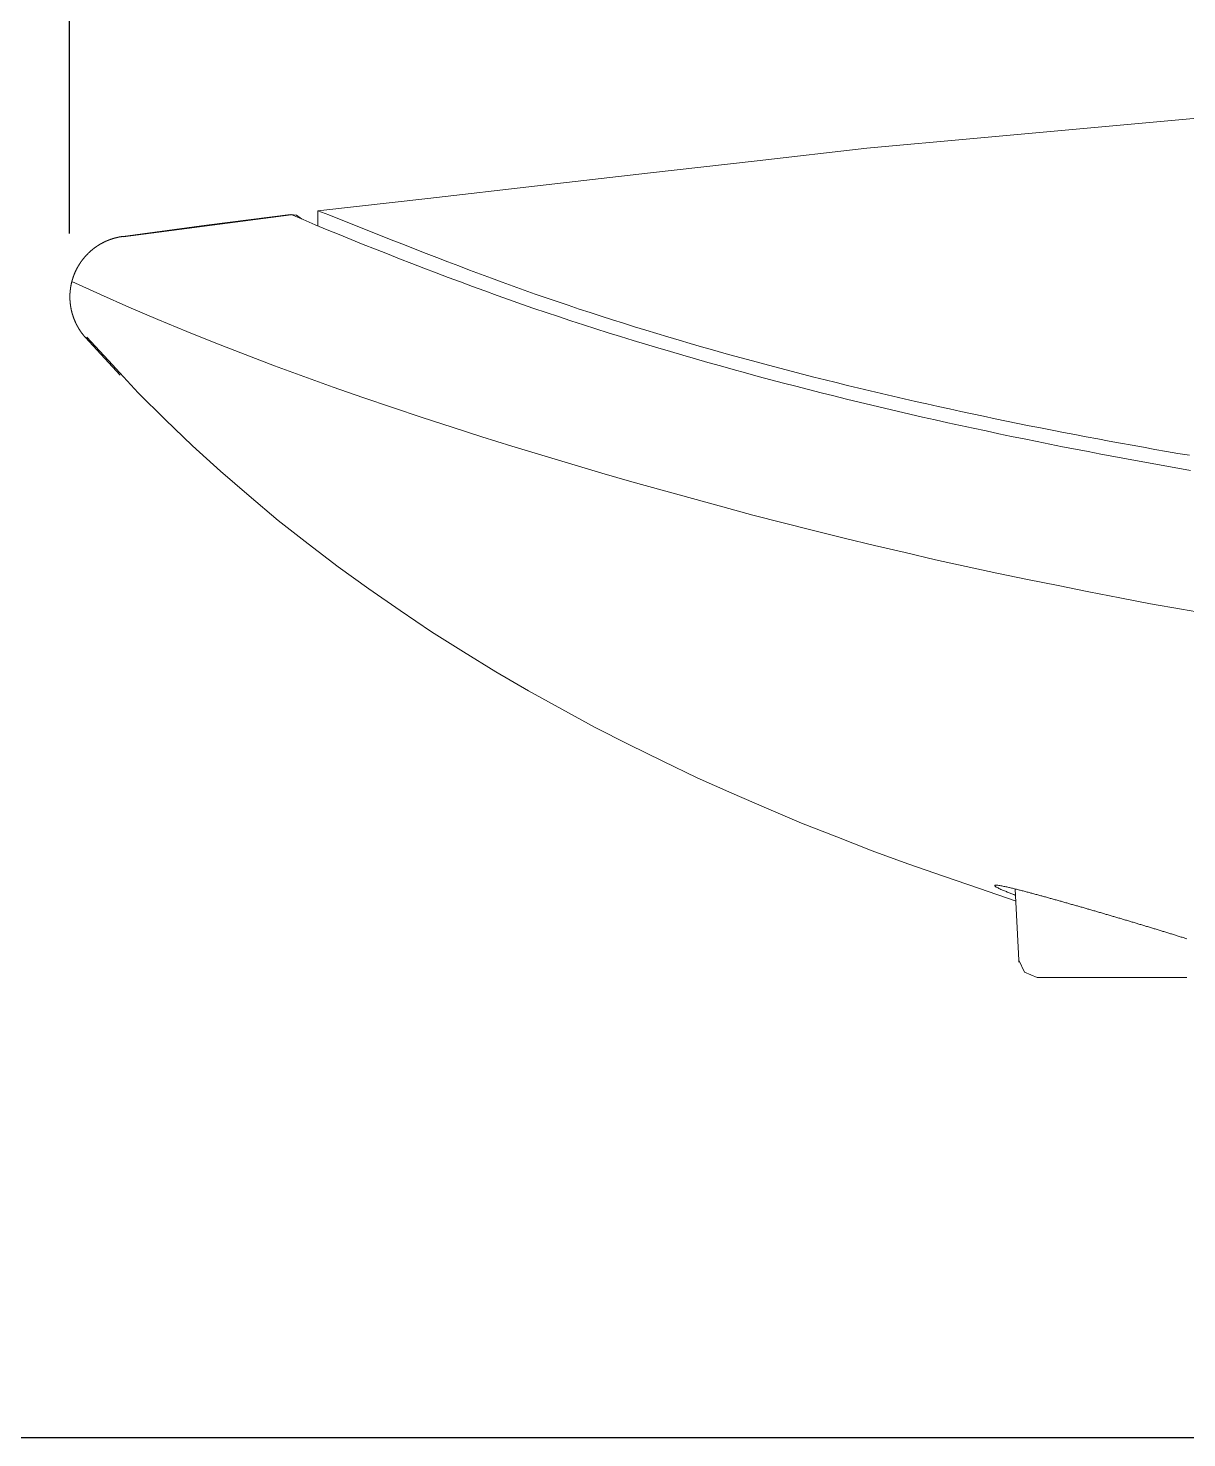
# Model space of a CAD drawing. Extents: x -5208 to -4788, y -2139 to -1842.
# Drawn here: x -5067.37 to -5048.37, y -1953.16 to -1930.05 of the extents above; entities that cross this region are included whole.
import ezdxf

# ---------------------------------------------------------------- set-up
doc = ezdxf.new("R2010")
doc.units = 0
doc.header["$LTSCALE"] = 7
doc.layers.add('D', color=2, linetype='CONTINUOUS')
doc.layers.add('Trimetric', color=7, linetype='CONTINUOUS')

msp = doc.modelspace()

# ---------------------------------------------------------------- linework, layer by layer
at = {"layer": 'D'}
for p, q in [((-5066.691, -1933.415), (-5066.691, -1911.726)), ((-5006.358, -1953.165), (-5074.731, -1953.165))]:
    msp.add_line(p, q, dxfattribs=at)
at = {"layer": 'Trimetric', "color": 0, "linetype": 'Continuous', "lineweight": 18}
for points in [[(-5062.62, -1933.046), (-5060.819, -1932.84), (-5059.019, -1932.634), (-5057.218, -1932.429), (-5055.418, -1932.223), (-5053.618, -1932.018), (-5051.813, -1931.854), (-5050.008, -1931.691), (-5048.203, -1931.527), (-5046.399, -1931.364), (-5044.593, -1931.206), (-5042.786, -1931.081), (-5040.978, -1930.956), (-5039.17, -1930.832), (-5037.362, -1930.707), (-5035.554, -1930.596), (-5033.744, -1930.506), (-5031.934, -1930.417), (-5030.124, -1930.327), (-5028.314, -1930.237)], [(-5062.62, -1933.291), (-5062.62, -1933.046)], [(-5062.62, -1933.046), (-5062.62, -1933.046), (-5062.62, -1933.046)], [(-5062.62, -1933.046), (-5062.441, -1933.112), (-5062.264, -1933.183), (-5062.087, -1933.254), (-5061.91, -1933.325), (-5061.733, -1933.396), (-5061.556, -1933.466), (-5061.378, -1933.536), (-5061.201, -1933.605), (-5061.023, -1933.675), (-5060.845, -1933.744), (-5060.668, -1933.812), (-5060.49, -1933.881), (-5060.312, -1933.949), (-5060.133, -1934.016), (-5059.955, -1934.084), (-5059.776, -1934.15), (-5059.597, -1934.216), (-5059.418, -1934.281), (-5059.238, -1934.345), (-5059.058, -1934.409), (-5058.878, -1934.471), (-5058.698, -1934.533), (-5058.517, -1934.594), (-5058.336, -1934.655), (-5058.155, -1934.714), (-5057.974, -1934.773), (-5057.792, -1934.831), (-5057.611, -1934.889), (-5057.429, -1934.946), (-5057.246, -1935.002), (-5057.064, -1935.057), (-5056.881, -1935.112), (-5056.699, -1935.166), (-5056.515, -1935.22), (-5056.332, -1935.273), (-5056.149, -1935.325), (-5055.965, -1935.377), (-5055.782, -1935.428), (-5055.598, -1935.479), (-5055.414, -1935.529), (-5055.23, -1935.578), (-5055.045, -1935.626), (-5054.861, -1935.674), (-5054.676, -1935.722), (-5054.491, -1935.77), (-5054.306, -1935.816), (-5054.121, -1935.862), (-5053.936, -1935.907), (-5053.751, -1935.953), (-5053.566, -1935.997), (-5053.38, -1936.042), (-5053.194, -1936.085), (-5053.009, -1936.128), (-5052.823, -1936.17), (-5052.637, -1936.212), (-5052.451, -1936.254), (-5052.264, -1936.294), (-5052.078, -1936.335), (-5051.892, -1936.375), (-5051.705, -1936.414), (-5051.518, -1936.453), (-5051.332, -1936.492), (-5051.145, -1936.53), (-5050.958, -1936.568), (-5050.771, -1936.605), (-5050.584, -1936.642), (-5050.397, -1936.678), (-5050.209, -1936.714), (-5050.022, -1936.75), (-5049.835, -1936.786), (-5049.647, -1936.821), (-5049.46, -1936.855), (-5049.272, -1936.889), (-5049.084, -1936.923), (-5048.897, -1936.956), (-5048.709, -1936.989), (-5048.521, -1937.022), (-5048.333, -1937.054)], [(-5063.068, -1933.103), (-5064.445, -1933.281), (-5065.821, -1933.465)], [(-5065.811, -1933.47), (-5063.056, -1933.111)], [(-5063.067, -1933.103), (-5063.068, -1933.103)], [(-5062.888, -1933.174), (-5062.969, -1933.115), (-5063.068, -1933.103)], [(-5063.068, -1933.103), (-5063.068, -1933.103), (-5063.068, -1933.103)], [(-5063.06, -1933.106), (-5062.863, -1933.189), (-5062.666, -1933.272), (-5062.469, -1933.354), (-5062.272, -1933.435), (-5062.074, -1933.515), (-5061.876, -1933.595), (-5061.677, -1933.674), (-5061.479, -1933.752), (-5061.28, -1933.83), (-5061.081, -1933.908), (-5060.882, -1933.984), (-5060.683, -1934.061), (-5060.483, -1934.137), (-5060.283, -1934.211), (-5060.083, -1934.286), (-5059.883, -1934.359), (-5059.682, -1934.432), (-5059.481, -1934.503), (-5059.28, -1934.574), (-5059.078, -1934.644), (-5058.876, -1934.712), (-5058.673, -1934.78), (-5058.471, -1934.847), (-5058.268, -1934.913), (-5058.064, -1934.978), (-5057.861, -1935.043), (-5057.657, -1935.107), (-5057.453, -1935.169), (-5057.249, -1935.232), (-5057.045, -1935.293), (-5056.84, -1935.354), (-5056.635, -1935.414), (-5056.43, -1935.474), (-5056.225, -1935.532), (-5056.019, -1935.589), (-5055.814, -1935.647), (-5055.608, -1935.703), (-5055.402, -1935.759), (-5055.196, -1935.814), (-5054.989, -1935.869), (-5054.783, -1935.922), (-5054.576, -1935.975), (-5054.369, -1936.028), (-5054.162, -1936.081), (-5053.955, -1936.132), (-5053.748, -1936.183), (-5053.54, -1936.233), (-5053.333, -1936.282), (-5053.125, -1936.331), (-5052.917, -1936.379), (-5052.709, -1936.427), (-5052.5, -1936.474), (-5052.292, -1936.52), (-5052.083, -1936.565), (-5051.875, -1936.61), (-5051.666, -1936.655), (-5051.458, -1936.7), (-5051.248, -1936.743), (-5051.039, -1936.786), (-5050.83, -1936.829), (-5050.621, -1936.872), (-5050.412, -1936.913), (-5050.202, -1936.954), (-5049.993, -1936.994), (-5049.783, -1937.035), (-5049.573, -1937.075), (-5049.364, -1937.114), (-5049.153, -1937.152), (-5048.943, -1937.19), (-5048.733, -1937.228), (-5048.523, -1937.266), (-5048.313, -1937.303)], [(-5065.821, -1933.465), (-5065.824, -1933.466), (-5065.827, -1933.466), (-5065.83, -1933.466), (-5065.833, -1933.467), (-5065.837, -1933.467), (-5065.84, -1933.468), (-5065.843, -1933.468), (-5065.846, -1933.469), (-5065.849, -1933.469), (-5065.852, -1933.47), (-5065.855, -1933.47), (-5065.859, -1933.471), (-5065.862, -1933.472), (-5065.865, -1933.472), (-5065.868, -1933.473), (-5065.871, -1933.473), (-5065.874, -1933.474), (-5065.878, -1933.474), (-5065.881, -1933.475), (-5065.884, -1933.476), (-5065.887, -1933.476), (-5065.89, -1933.477), (-5065.893, -1933.478), (-5065.896, -1933.478), (-5065.899, -1933.479), (-5065.903, -1933.48), (-5065.906, -1933.48), (-5065.909, -1933.481), (-5065.912, -1933.482), (-5065.915, -1933.482), (-5065.918, -1933.483), (-5065.921, -1933.484), (-5065.924, -1933.485), (-5065.928, -1933.486), (-5065.931, -1933.486), (-5065.934, -1933.487), (-5065.937, -1933.488), (-5065.94, -1933.489), (-5065.943, -1933.489), (-5065.946, -1933.49), (-5065.949, -1933.491), (-5065.952, -1933.492), (-5065.955, -1933.493), (-5065.958, -1933.494), (-5065.962, -1933.495), (-5065.965, -1933.495), (-5065.968, -1933.496), (-5065.971, -1933.497), (-5065.974, -1933.498), (-5065.977, -1933.499), (-5065.98, -1933.5), (-5065.983, -1933.501), (-5065.986, -1933.502), (-5065.989, -1933.503), (-5065.992, -1933.504), (-5065.995, -1933.505), (-5065.998, -1933.506), (-5066.001, -1933.507), (-5066.004, -1933.508), (-5066.007, -1933.509), (-5066.01, -1933.51), (-5066.013, -1933.511), (-5066.016, -1933.512), (-5066.019, -1933.513), (-5066.022, -1933.514), (-5066.025, -1933.515), (-5066.028, -1933.516), (-5066.031, -1933.517), (-5066.034, -1933.519), (-5066.037, -1933.52), (-5066.04, -1933.521), (-5066.043, -1933.522), (-5066.046, -1933.523), (-5066.049, -1933.524), (-5066.052, -1933.525), (-5066.055, -1933.527), (-5066.058, -1933.528), (-5066.061, -1933.529), (-5066.064, -1933.53), (-5066.067, -1933.531), (-5066.07, -1933.533), (-5066.073, -1933.534), (-5066.076, -1933.535), (-5066.079, -1933.536), (-5066.082, -1933.538), (-5066.085, -1933.539), (-5066.088, -1933.54), (-5066.091, -1933.541), (-5066.094, -1933.543), (-5066.097, -1933.544), (-5066.1, -1933.545), (-5066.102, -1933.547), (-5066.105, -1933.548), (-5066.108, -1933.549), (-5066.111, -1933.551), (-5066.114, -1933.552), (-5066.117, -1933.553), (-5066.12, -1933.555), (-5066.123, -1933.556), (-5066.126, -1933.558), (-5066.129, -1933.559), (-5066.131, -1933.56), (-5066.134, -1933.562), (-5066.137, -1933.563), (-5066.14, -1933.565), (-5066.143, -1933.566), (-5066.146, -1933.568), (-5066.148, -1933.569), (-5066.151, -1933.571), (-5066.154, -1933.572), (-5066.157, -1933.574), (-5066.16, -1933.575), (-5066.163, -1933.577), (-5066.165, -1933.578), (-5066.168, -1933.58), (-5066.171, -1933.581), (-5066.174, -1933.583), (-5066.177, -1933.584), (-5066.179, -1933.586), (-5066.182, -1933.588), (-5066.185, -1933.589), (-5066.188, -1933.591), (-5066.191, -1933.592), (-5066.193, -1933.594), (-5066.196, -1933.596), (-5066.199, -1933.597), (-5066.202, -1933.599), (-5066.204, -1933.601), (-5066.207, -1933.602), (-5066.21, -1933.604), (-5066.212, -1933.606), (-5066.215, -1933.607), (-5066.218, -1933.609), (-5066.221, -1933.611), (-5066.223, -1933.612), (-5066.226, -1933.614), (-5066.229, -1933.616), (-5066.231, -1933.618), (-5066.234, -1933.619), (-5066.237, -1933.621), (-5066.239, -1933.623), (-5066.242, -1933.625), (-5066.245, -1933.626), (-5066.247, -1933.628), (-5066.25, -1933.63), (-5066.253, -1933.632), (-5066.255, -1933.634), (-5066.258, -1933.635), (-5066.261, -1933.637), (-5066.263, -1933.639), (-5066.266, -1933.641), (-5066.268, -1933.643), (-5066.271, -1933.645), (-5066.274, -1933.647), (-5066.276, -1933.648), (-5066.279, -1933.65), (-5066.281, -1933.652), (-5066.284, -1933.654), (-5066.286, -1933.656), (-5066.289, -1933.658), (-5066.292, -1933.66), (-5066.294, -1933.662), (-5066.297, -1933.664), (-5066.299, -1933.666), (-5066.302, -1933.668), (-5066.304, -1933.67), (-5066.307, -1933.672), (-5066.309, -1933.674), (-5066.312, -1933.676), (-5066.314, -1933.678), (-5066.317, -1933.68), (-5066.319, -1933.682), (-5066.322, -1933.684), (-5066.324, -1933.686), (-5066.327, -1933.688), (-5066.329, -1933.69), (-5066.332, -1933.692), (-5066.334, -1933.694), (-5066.336, -1933.696), (-5066.339, -1933.698), (-5066.341, -1933.7), (-5066.344, -1933.702), (-5066.346, -1933.704), (-5066.348, -1933.707), (-5066.351, -1933.709), (-5066.353, -1933.711), (-5066.356, -1933.713), (-5066.358, -1933.715), (-5066.36, -1933.717), (-5066.363, -1933.719), (-5066.365, -1933.722), (-5066.367, -1933.724), (-5066.37, -1933.726), (-5066.372, -1933.728), (-5066.374, -1933.73), (-5066.377, -1933.733), (-5066.379, -1933.735), (-5066.381, -1933.737), (-5066.384, -1933.739), (-5066.386, -1933.741), (-5066.388, -1933.744), (-5066.391, -1933.746), (-5066.393, -1933.748), (-5066.395, -1933.75), (-5066.397, -1933.753), (-5066.4, -1933.755), (-5066.402, -1933.757), (-5066.404, -1933.76), (-5066.406, -1933.762), (-5066.408, -1933.764), (-5066.411, -1933.767), (-5066.413, -1933.769), (-5066.415, -1933.771), (-5066.417, -1933.774), (-5066.419, -1933.776), (-5066.422, -1933.778), (-5066.424, -1933.781), (-5066.426, -1933.783), (-5066.428, -1933.785), (-5066.43, -1933.788), (-5066.432, -1933.79), (-5066.435, -1933.792), (-5066.437, -1933.795), (-5066.439, -1933.797), (-5066.441, -1933.8), (-5066.443, -1933.802), (-5066.445, -1933.804), (-5066.447, -1933.807), (-5066.449, -1933.809), (-5066.451, -1933.812), (-5066.453, -1933.814), (-5066.455, -1933.817), (-5066.457, -1933.819), (-5066.459, -1933.822), (-5066.461, -1933.824), (-5066.463, -1933.827), (-5066.466, -1933.829), (-5066.468, -1933.832), (-5066.47, -1933.834), (-5066.471, -1933.837), (-5066.473, -1933.839), (-5066.475, -1933.842), (-5066.477, -1933.844), (-5066.479, -1933.847), (-5066.481, -1933.849), (-5066.483, -1933.852), (-5066.485, -1933.854), (-5066.487, -1933.857), (-5066.489, -1933.859), (-5066.491, -1933.862), (-5066.493, -1933.865), (-5066.495, -1933.867), (-5066.497, -1933.87), (-5066.498, -1933.872), (-5066.5, -1933.875), (-5066.502, -1933.878), (-5066.504, -1933.88), (-5066.506, -1933.883), (-5066.508, -1933.885), (-5066.51, -1933.888), (-5066.511, -1933.891), (-5066.513, -1933.893), (-5066.515, -1933.896), (-5066.517, -1933.899), (-5066.518, -1933.901), (-5066.52, -1933.904), (-5066.522, -1933.907), (-5066.524, -1933.909), (-5066.526, -1933.912), (-5066.527, -1933.915), (-5066.529, -1933.917), (-5066.531, -1933.92), (-5066.532, -1933.923), (-5066.534, -1933.926), (-5066.536, -1933.928), (-5066.537, -1933.931), (-5066.539, -1933.934), (-5066.541, -1933.936), (-5066.542, -1933.939), (-5066.544, -1933.942), (-5066.546, -1933.945), (-5066.547, -1933.947), (-5066.549, -1933.95), (-5066.551, -1933.953), (-5066.552, -1933.956), (-5066.554, -1933.958), (-5066.555, -1933.961), (-5066.557, -1933.964), (-5066.559, -1933.967), (-5066.56, -1933.97), (-5066.562, -1933.972), (-5066.563, -1933.975), (-5066.565, -1933.978), (-5066.566, -1933.981), (-5066.568, -1933.984), (-5066.569, -1933.986), (-5066.571, -1933.989), (-5066.572, -1933.992), (-5066.574, -1933.995), (-5066.575, -1933.998), (-5066.577, -1934.001), (-5066.578, -1934.004), (-5066.58, -1934.006), (-5066.581, -1934.009), (-5066.582, -1934.012), (-5066.584, -1934.015), (-5066.585, -1934.018), (-5066.587, -1934.021), (-5066.588, -1934.024), (-5066.589, -1934.027), (-5066.591, -1934.029), (-5066.592, -1934.032), (-5066.594, -1934.035), (-5066.595, -1934.038), (-5066.596, -1934.041), (-5066.598, -1934.044), (-5066.599, -1934.047), (-5066.6, -1934.05), (-5066.601, -1934.053), (-5066.603, -1934.056), (-5066.604, -1934.059), (-5066.605, -1934.062), (-5066.607, -1934.064), (-5066.608, -1934.067), (-5066.609, -1934.07), (-5066.61, -1934.073), (-5066.611, -1934.076), (-5066.613, -1934.079), (-5066.614, -1934.082), (-5066.615, -1934.085), (-5066.616, -1934.088), (-5066.617, -1934.091), (-5066.619, -1934.094), (-5066.62, -1934.097), (-5066.621, -1934.1), (-5066.622, -1934.103), (-5066.623, -1934.106), (-5066.624, -1934.109), (-5066.625, -1934.112), (-5066.626, -1934.115), (-5066.628, -1934.118), (-5066.629, -1934.121), (-5066.63, -1934.124), (-5066.631, -1934.127), (-5066.632, -1934.13), (-5066.633, -1934.133), (-5066.634, -1934.136), (-5066.635, -1934.139), (-5066.636, -1934.142), (-5066.637, -1934.145), (-5066.638, -1934.148), (-5066.639, -1934.151), (-5066.64, -1934.154), (-5066.641, -1934.158), (-5066.642, -1934.161), (-5066.643, -1934.164), (-5066.644, -1934.167), (-5066.645, -1934.17), (-5066.645, -1934.173), (-5066.646, -1934.176), (-5066.647, -1934.179), (-5066.648, -1934.182), (-5066.649, -1934.185), (-5066.65, -1934.188), (-5066.651, -1934.191), (-5066.652, -1934.194), (-5066.652, -1934.197), (-5066.653, -1934.201), (-5066.654, -1934.204), (-5066.655, -1934.207), (-5066.656, -1934.21), (-5066.656, -1934.213), (-5066.657, -1934.216), (-5066.658, -1934.219), (-5066.659, -1934.222), (-5066.659, -1934.225), (-5066.66, -1934.229), (-5066.661, -1934.232), (-5066.662, -1934.235), (-5066.662, -1934.238), (-5066.663, -1934.241), (-5066.664, -1934.244), (-5066.664, -1934.247), (-5066.665, -1934.25), (-5066.666, -1934.254), (-5066.666, -1934.257), (-5066.667, -1934.26), (-5066.668, -1934.263), (-5066.668, -1934.266), (-5066.669, -1934.269), (-5066.669, -1934.272), (-5066.67, -1934.276), (-5066.671, -1934.279), (-5066.671, -1934.282), (-5066.672, -1934.285), (-5066.672, -1934.288), (-5066.673, -1934.291), (-5066.673, -1934.294), (-5066.674, -1934.298), (-5066.674, -1934.301), (-5066.675, -1934.304), (-5066.675, -1934.307), (-5066.676, -1934.31), (-5066.676, -1934.313), (-5066.677, -1934.317), (-5066.677, -1934.32), (-5066.677, -1934.323), (-5066.678, -1934.326), (-5066.678, -1934.329), (-5066.679, -1934.332), (-5066.679, -1934.336), (-5066.679, -1934.339), (-5066.68, -1934.342), (-5066.68, -1934.345), (-5066.681, -1934.348), (-5066.681, -1934.352), (-5066.681, -1934.355), (-5066.682, -1934.358), (-5066.682, -1934.361), (-5066.682, -1934.364), (-5066.682, -1934.367), (-5066.683, -1934.371), (-5066.683, -1934.374), (-5066.683, -1934.377), (-5066.684, -1934.38), (-5066.684, -1934.383), (-5066.684, -1934.387), (-5066.684, -1934.39), (-5066.684, -1934.393), (-5066.685, -1934.396), (-5066.685, -1934.399), (-5066.685, -1934.403), (-5066.685, -1934.406), (-5066.685, -1934.409), (-5066.685, -1934.412), (-5066.686, -1934.415), (-5066.686, -1934.419), (-5066.686, -1934.422), (-5066.686, -1934.425), (-5066.686, -1934.428), (-5066.686, -1934.431), (-5066.686, -1934.435), (-5066.686, -1934.438), (-5066.686, -1934.441), (-5066.686, -1934.444), (-5066.686, -1934.447), (-5066.686, -1934.451), (-5066.686, -1934.454), (-5066.686, -1934.457), (-5066.686, -1934.46), (-5066.686, -1934.463), (-5066.686, -1934.467), (-5066.686, -1934.47), (-5066.686, -1934.473), (-5066.686, -1934.476), (-5066.686, -1934.479), (-5066.686, -1934.483), (-5066.686, -1934.486), (-5066.686, -1934.489), (-5066.686, -1934.492), (-5066.686, -1934.495), (-5066.685, -1934.499), (-5066.685, -1934.502), (-5066.685, -1934.505), (-5066.685, -1934.508), (-5066.685, -1934.511), (-5066.685, -1934.515), (-5066.684, -1934.518), (-5066.684, -1934.521), (-5066.684, -1934.524), (-5066.684, -1934.527), (-5066.684, -1934.53), (-5066.683, -1934.534), (-5066.683, -1934.537), (-5066.683, -1934.54), (-5066.683, -1934.543), (-5066.682, -1934.546), (-5066.682, -1934.55), (-5066.682, -1934.553), (-5066.681, -1934.556), (-5066.681, -1934.559), (-5066.681, -1934.562), (-5066.68, -1934.566), (-5066.68, -1934.569), (-5066.68, -1934.572), (-5066.679, -1934.575), (-5066.679, -1934.578), (-5066.678, -1934.581), (-5066.678, -1934.585), (-5066.678, -1934.588), (-5066.677, -1934.591), (-5066.677, -1934.594), (-5066.676, -1934.597), (-5066.676, -1934.6), (-5066.675, -1934.604), (-5066.675, -1934.607), (-5066.674, -1934.61), (-5066.674, -1934.613), (-5066.673, -1934.616), (-5066.673, -1934.619), (-5066.672, -1934.623), (-5066.672, -1934.626), (-5066.671, -1934.629), (-5066.671, -1934.632), (-5066.67, -1934.635), (-5066.67, -1934.638), (-5066.669, -1934.641), (-5066.668, -1934.645), (-5066.668, -1934.648), (-5066.667, -1934.651), (-5066.667, -1934.654), (-5066.666, -1934.657), (-5066.665, -1934.66), (-5066.665, -1934.663), (-5066.664, -1934.667), (-5066.663, -1934.67), (-5066.663, -1934.673), (-5066.662, -1934.676), (-5066.661, -1934.679), (-5066.66, -1934.682), (-5066.66, -1934.685), (-5066.659, -1934.688), (-5066.658, -1934.692), (-5066.657, -1934.695), (-5066.657, -1934.698), (-5066.656, -1934.701), (-5066.655, -1934.704), (-5066.654, -1934.707), (-5066.654, -1934.71), (-5066.653, -1934.713), (-5066.652, -1934.716), (-5066.651, -1934.719), (-5066.65, -1934.723), (-5066.649, -1934.726), (-5066.648, -1934.729), (-5066.648, -1934.732), (-5066.647, -1934.735), (-5066.646, -1934.738), (-5066.645, -1934.741), (-5066.644, -1934.744), (-5066.643, -1934.747), (-5066.642, -1934.75), (-5066.641, -1934.753), (-5066.64, -1934.756), (-5066.639, -1934.759), (-5066.638, -1934.762), (-5066.637, -1934.765), (-5066.636, -1934.768), (-5066.635, -1934.772), (-5066.634, -1934.775), (-5066.633, -1934.778), (-5066.632, -1934.781), (-5066.631, -1934.784), (-5066.63, -1934.787), (-5066.629, -1934.79), (-5066.628, -1934.793), (-5066.627, -1934.796), (-5066.626, -1934.799), (-5066.625, -1934.802), (-5066.624, -1934.805), (-5066.622, -1934.808), (-5066.621, -1934.811), (-5066.62, -1934.814), (-5066.619, -1934.817), (-5066.618, -1934.82), (-5066.617, -1934.823), (-5066.616, -1934.826), (-5066.614, -1934.829), (-5066.613, -1934.832), (-5066.612, -1934.835), (-5066.611, -1934.837), (-5066.61, -1934.84), (-5066.608, -1934.843), (-5066.607, -1934.846), (-5066.606, -1934.849), (-5066.605, -1934.852), (-5066.603, -1934.855), (-5066.602, -1934.858), (-5066.601, -1934.861), (-5066.599, -1934.864), (-5066.598, -1934.867), (-5066.597, -1934.87), (-5066.595, -1934.873), (-5066.594, -1934.876), (-5066.593, -1934.879), (-5066.591, -1934.881), (-5066.59, -1934.884), (-5066.589, -1934.887), (-5066.587, -1934.89), (-5066.586, -1934.893), (-5066.584, -1934.896), (-5066.583, -1934.899), (-5066.582, -1934.902), (-5066.58, -1934.904), (-5066.579, -1934.907), (-5066.577, -1934.91), (-5066.576, -1934.913), (-5066.574, -1934.916), (-5066.573, -1934.919), (-5066.571, -1934.922), (-5066.57, -1934.924), (-5066.568, -1934.927), (-5066.567, -1934.93), (-5066.565, -1934.933), (-5066.564, -1934.936), (-5066.562, -1934.938), (-5066.561, -1934.941), (-5066.559, -1934.944), (-5066.558, -1934.947), (-5066.556, -1934.95), (-5066.554, -1934.952), (-5066.553, -1934.955), (-5066.551, -1934.958), (-5066.55, -1934.961), (-5066.548, -1934.963), (-5066.546, -1934.966), (-5066.545, -1934.969), (-5066.543, -1934.972), (-5066.541, -1934.974), (-5066.54, -1934.977), (-5066.538, -1934.98), (-5066.536, -1934.983), (-5066.535, -1934.985), (-5066.533, -1934.988), (-5066.531, -1934.991), (-5066.53, -1934.993), (-5066.528, -1934.996), (-5066.526, -1934.999), (-5066.524, -1935.002), (-5066.523, -1935.004), (-5066.521, -1935.007), (-5066.519, -1935.01), (-5066.517, -1935.012), (-5066.516, -1935.015), (-5066.514, -1935.018), (-5066.512, -1935.02), (-5066.51, -1935.023), (-5066.508, -1935.025), (-5066.507, -1935.028), (-5066.505, -1935.031), (-5066.503, -1935.033), (-5066.501, -1935.036), (-5066.499, -1935.039), (-5066.497, -1935.041), (-5066.495, -1935.044), (-5066.494, -1935.046), (-5066.492, -1935.049), (-5066.49, -1935.051), (-5066.488, -1935.054), (-5066.486, -1935.057), (-5066.484, -1935.059), (-5066.482, -1935.062), (-5066.48, -1935.064), (-5066.478, -1935.067), (-5066.476, -1935.069), (-5066.474, -1935.072), (-5066.472, -1935.074), (-5066.47, -1935.077), (-5066.468, -1935.079), (-5066.466, -1935.082), (-5066.464, -1935.084), (-5066.462, -1935.087), (-5066.46, -1935.089), (-5066.458, -1935.092), (-5066.456, -1935.094), (-5066.454, -1935.097), (-5066.452, -1935.099), (-5066.45, -1935.102), (-5066.448, -1935.104), (-5066.446, -1935.107), (-5066.444, -1935.109), (-5066.442, -1935.111), (-5066.44, -1935.114), (-5066.437, -1935.116), (-5066.435, -1935.119), (-5066.433, -1935.121), (-5066.431, -1935.123)], [(-5065.819, -1933.467), (-5065.821, -1933.465)], [(-5066.431, -1935.123), (-5065.86, -1935.741)], [(-5066.431, -1935.123), (-5066.431, -1935.124)], [(-5051.189, -1944.359), (-5051.776, -1944.156), (-5052.364, -1943.954), (-5052.951, -1943.751), (-5053.535, -1943.538), (-5054.114, -1943.311), (-5054.693, -1943.084), (-5055.265, -1942.842), (-5055.835, -1942.593), (-5056.404, -1942.343), (-5056.963, -1942.071), (-5057.521, -1941.797), (-5058.076, -1941.517), (-5058.621, -1941.217), (-5059.165, -1940.918), (-5059.701, -1940.603), (-5060.231, -1940.277), (-5060.76, -1939.951), (-5061.272, -1939.599), (-5061.784, -1939.246), (-5062.288, -1938.883), (-5062.781, -1938.504), (-5063.274, -1938.125), (-5063.747, -1937.721), (-5064.216, -1937.314), (-5064.678, -1936.899), (-5065.124, -1936.465), (-5065.565, -1936.028), (-5065.987, -1935.571), (-5066.409, -1935.114)], [(-5051.196, -1944.264), (-5051.211, -1944.258), (-5051.226, -1944.252), (-5051.242, -1944.246), (-5051.257, -1944.24), (-5051.272, -1944.234), (-5051.288, -1944.228), (-5051.303, -1944.222), (-5051.318, -1944.216), (-5051.333, -1944.209), (-5051.348, -1944.203), (-5051.364, -1944.197), (-5051.379, -1944.19), (-5051.394, -1944.184), (-5051.409, -1944.177), (-5051.424, -1944.171), (-5051.439, -1944.164), (-5051.454, -1944.157), (-5051.469, -1944.149), (-5051.483, -1944.142), (-5051.498, -1944.134), (-5051.512, -1944.125), (-5051.524, -1944.115), (-5051.522, -1944.103), (-5051.506, -1944.102), (-5051.489, -1944.103), (-5051.473, -1944.104), (-5051.457, -1944.107), (-5051.44, -1944.109), (-5051.424, -1944.112), (-5051.408, -1944.115), (-5051.392, -1944.118), (-5051.376, -1944.122), (-5051.36, -1944.125), (-5051.344, -1944.128), (-5051.327, -1944.132), (-5051.311, -1944.136), (-5051.295, -1944.139), (-5051.279, -1944.143), (-5051.263, -1944.147), (-5051.247, -1944.151), (-5051.231, -1944.154), (-5051.215, -1944.158), (-5051.199, -1944.162), (-5051.183, -1944.166), (-5051.168, -1944.17), (-5051.152, -1944.174), (-5051.136, -1944.178), (-5051.12, -1944.182), (-5051.104, -1944.186), (-5051.088, -1944.19), (-5051.072, -1944.194), (-5051.056, -1944.198), (-5051.04, -1944.203), (-5051.024, -1944.207), (-5051.008, -1944.211), (-5050.992, -1944.215), (-5050.976, -1944.219), (-5050.961, -1944.223), (-5050.945, -1944.228), (-5050.929, -1944.232), (-5050.913, -1944.236), (-5050.897, -1944.24), (-5050.881, -1944.245), (-5050.865, -1944.249), (-5050.849, -1944.253), (-5050.833, -1944.257), (-5050.818, -1944.262), (-5050.802, -1944.266), (-5050.786, -1944.27), (-5050.77, -1944.275), (-5050.754, -1944.279), (-5050.738, -1944.283), (-5050.722, -1944.288), (-5050.707, -1944.292), (-5050.691, -1944.296), (-5050.675, -1944.301), (-5050.659, -1944.305), (-5050.643, -1944.31), (-5050.627, -1944.314), (-5050.612, -1944.319), (-5050.596, -1944.323), (-5050.58, -1944.327), (-5050.564, -1944.332), (-5050.548, -1944.336), (-5050.532, -1944.341), (-5050.516, -1944.345), (-5050.501, -1944.349), (-5050.485, -1944.354), (-5050.469, -1944.358), (-5050.453, -1944.363), (-5050.437, -1944.367), (-5050.421, -1944.372), (-5050.406, -1944.376), (-5050.39, -1944.381), (-5050.374, -1944.385), (-5050.358, -1944.39), (-5050.342, -1944.394), (-5050.327, -1944.399), (-5050.311, -1944.403), (-5050.295, -1944.408), (-5050.279, -1944.412), (-5050.263, -1944.417), (-5050.248, -1944.421), (-5050.232, -1944.426), (-5050.216, -1944.43), (-5050.2, -1944.435), (-5050.184, -1944.439), (-5050.168, -1944.444), (-5050.153, -1944.448), (-5050.137, -1944.453), (-5050.121, -1944.457), (-5050.105, -1944.462), (-5050.089, -1944.466), (-5050.074, -1944.471), (-5050.058, -1944.476), (-5050.042, -1944.48), (-5050.026, -1944.485), (-5050.01, -1944.489), (-5049.995, -1944.494), (-5049.979, -1944.498), (-5049.963, -1944.503), (-5049.947, -1944.508), (-5049.932, -1944.512), (-5049.916, -1944.517), (-5049.9, -1944.521), (-5049.884, -1944.526), (-5049.868, -1944.53), (-5049.853, -1944.535), (-5049.837, -1944.54), (-5049.821, -1944.544), (-5049.805, -1944.549), (-5049.789, -1944.553), (-5049.774, -1944.558), (-5049.758, -1944.563), (-5049.742, -1944.567), (-5049.726, -1944.572), (-5049.711, -1944.577), (-5049.695, -1944.581), (-5049.679, -1944.586), (-5049.663, -1944.59), (-5049.647, -1944.595), (-5049.632, -1944.6), (-5049.616, -1944.604), (-5049.6, -1944.609), (-5049.584, -1944.614), (-5049.569, -1944.618), (-5049.553, -1944.623), (-5049.537, -1944.628), (-5049.521, -1944.632), (-5049.505, -1944.637), (-5049.49, -1944.642), (-5049.474, -1944.646), (-5049.458, -1944.651), (-5049.442, -1944.656), (-5049.427, -1944.66), (-5049.411, -1944.665), (-5049.395, -1944.67), (-5049.379, -1944.674), (-5049.364, -1944.679), (-5049.348, -1944.684), (-5049.332, -1944.688), (-5049.316, -1944.693), (-5049.301, -1944.698), (-5049.285, -1944.702), (-5049.269, -1944.707), (-5049.253, -1944.712), (-5049.238, -1944.717), (-5049.222, -1944.721), (-5049.206, -1944.726), (-5049.19, -1944.731), (-5049.175, -1944.735), (-5049.159, -1944.74), (-5049.143, -1944.745), (-5049.127, -1944.75), (-5049.112, -1944.754), (-5049.096, -1944.759), (-5049.08, -1944.764), (-5049.064, -1944.769), (-5049.049, -1944.773), (-5049.033, -1944.778), (-5049.017, -1944.783), (-5049.001, -1944.788), (-5048.986, -1944.792), (-5048.97, -1944.797), (-5048.954, -1944.802), (-5048.938, -1944.807), (-5048.923, -1944.812), (-5048.907, -1944.816), (-5048.891, -1944.821), (-5048.876, -1944.826), (-5048.86, -1944.831), (-5048.844, -1944.836), (-5048.828, -1944.84), (-5048.813, -1944.845), (-5048.797, -1944.85), (-5048.781, -1944.855), (-5048.765, -1944.86), (-5048.75, -1944.865), (-5048.734, -1944.869), (-5048.718, -1944.874), (-5048.703, -1944.879), (-5048.687, -1944.884), (-5048.671, -1944.889), (-5048.655, -1944.894), (-5048.64, -1944.899), (-5048.624, -1944.903), (-5048.608, -1944.908), (-5048.593, -1944.913), (-5048.577, -1944.918), (-5048.561, -1944.923), (-5048.546, -1944.928), (-5048.53, -1944.933), (-5048.514, -1944.938), (-5048.499, -1944.943), (-5048.483, -1944.948), (-5048.467, -1944.953), (-5048.452, -1944.958), (-5048.436, -1944.963), (-5048.42, -1944.968), (-5048.405, -1944.973), (-5048.389, -1944.978), (-5048.373, -1944.983)], [(-5051.128, -1945.33), (-5051.189, -1944.166)], [(-5051.126, -1945.366), (-5051.128, -1945.33)], [(-5050.828, -1945.615), (-5051.035, -1945.532), (-5051.128, -1945.331)], [(-5050.828, -1945.615), (-5051.035, -1945.532), (-5051.128, -1945.331)], [(-5050.828, -1945.615), (-5050.811, -1945.615), (-5050.793, -1945.615), (-5050.775, -1945.615), (-5050.757, -1945.615), (-5050.739, -1945.615), (-5050.721, -1945.615), (-5050.703, -1945.615), (-5050.685, -1945.615), (-5050.668, -1945.615), (-5050.65, -1945.615), (-5050.632, -1945.615), (-5050.614, -1945.615), (-5050.596, -1945.615), (-5050.578, -1945.615), (-5050.56, -1945.615), (-5050.542, -1945.615), (-5050.524, -1945.615), (-5050.506, -1945.615), (-5050.488, -1945.615), (-5050.47, -1945.615), (-5050.452, -1945.615), (-5050.434, -1945.615), (-5050.416, -1945.615), (-5050.398, -1945.615), (-5050.38, -1945.615), (-5050.362, -1945.615), (-5050.345, -1945.615), (-5050.327, -1945.615), (-5050.309, -1945.615), (-5050.291, -1945.615), (-5050.273, -1945.615), (-5050.255, -1945.615), (-5050.237, -1945.615), (-5050.219, -1945.615), (-5050.201, -1945.615), (-5050.183, -1945.615), (-5050.165, -1945.615), (-5050.147, -1945.615), (-5050.129, -1945.615), (-5050.111, -1945.615), (-5050.093, -1945.615), (-5050.075, -1945.615), (-5050.057, -1945.615), (-5050.039, -1945.615), (-5050.022, -1945.615), (-5050.004, -1945.615), (-5049.986, -1945.615), (-5049.968, -1945.615), (-5049.95, -1945.615), (-5049.932, -1945.615), (-5049.914, -1945.615), (-5049.896, -1945.615), (-5049.878, -1945.615), (-5049.86, -1945.615), (-5049.842, -1945.615), (-5049.824, -1945.615), (-5049.806, -1945.615), (-5049.788, -1945.615), (-5049.77, -1945.615), (-5049.752, -1945.615), (-5049.734, -1945.615), (-5049.717, -1945.615), (-5049.699, -1945.615), (-5049.681, -1945.615), (-5049.663, -1945.615), (-5049.645, -1945.615), (-5049.627, -1945.615), (-5049.609, -1945.615), (-5049.591, -1945.615), (-5049.573, -1945.615), (-5049.555, -1945.615), (-5049.537, -1945.615), (-5049.519, -1945.615), (-5049.501, -1945.615), (-5049.483, -1945.615), (-5049.465, -1945.615), (-5049.447, -1945.615), (-5049.429, -1945.615), (-5049.411, -1945.615), (-5049.394, -1945.615), (-5049.376, -1945.615), (-5049.358, -1945.615), (-5049.34, -1945.615), (-5049.322, -1945.615), (-5049.304, -1945.615), (-5049.286, -1945.615), (-5049.268, -1945.615), (-5049.25, -1945.615), (-5049.232, -1945.615), (-5049.214, -1945.615), (-5049.196, -1945.615), (-5049.178, -1945.615), (-5049.16, -1945.615), (-5049.142, -1945.615), (-5049.124, -1945.615), (-5049.106, -1945.615), (-5049.088, -1945.615), (-5049.071, -1945.615), (-5049.053, -1945.615), (-5049.035, -1945.615), (-5049.017, -1945.615), (-5048.999, -1945.615), (-5048.981, -1945.615), (-5048.963, -1945.615), (-5048.945, -1945.615), (-5048.927, -1945.615), (-5048.909, -1945.615), (-5048.891, -1945.615), (-5048.873, -1945.615), (-5048.855, -1945.615), (-5048.837, -1945.615), (-5048.819, -1945.615), (-5048.801, -1945.615), (-5048.783, -1945.615), (-5048.766, -1945.615), (-5048.748, -1945.615), (-5048.73, -1945.615), (-5048.712, -1945.615), (-5048.694, -1945.615), (-5048.676, -1945.615), (-5048.658, -1945.615), (-5048.64, -1945.615), (-5048.622, -1945.615), (-5048.604, -1945.615), (-5048.586, -1945.615), (-5048.568, -1945.615), (-5048.55, -1945.615), (-5048.532, -1945.615), (-5048.514, -1945.615), (-5048.496, -1945.615), (-5048.478, -1945.615), (-5048.46, -1945.615), (-5048.443, -1945.615), (-5048.425, -1945.615), (-5048.407, -1945.615), (-5048.389, -1945.615), (-5048.376, -1945.615)]]:
    msp.add_lwpolyline(points, dxfattribs=at)
at = {"layer": 'Trimetric', "color": 0, "linetype": 'Continuous', "lineweight": 13}
msp.add_lwpolyline([(-5047.958, -1939.666), (-5048.464, -1939.579), (-5048.97, -1939.49), (-5049.474, -1939.391), (-5049.979, -1939.291), (-5050.483, -1939.191), (-5050.987, -1939.092), (-5051.49, -1938.987), (-5051.992, -1938.878), (-5052.494, -1938.766), (-5052.994, -1938.65), (-5053.495, -1938.532), (-5053.994, -1938.41), (-5054.493, -1938.288), (-5054.991, -1938.161), (-5055.488, -1938.033), (-5055.984, -1937.899), (-5056.48, -1937.763), (-5056.976, -1937.627), (-5057.471, -1937.491), (-5057.964, -1937.345), (-5058.457, -1937.199), (-5058.949, -1937.053), (-5059.441, -1936.904), (-5059.931, -1936.75), (-5060.421, -1936.593), (-5060.909, -1936.433), (-5061.397, -1936.271), (-5061.883, -1936.105), (-5062.368, -1935.935), (-5062.852, -1935.762), (-5063.334, -1935.584), (-5063.815, -1935.402), (-5064.293, -1935.215), (-5064.771, -1935.025), (-5065.245, -1934.828), (-5065.718, -1934.626), (-5066.187, -1934.417), (-5066.653, -1934.201)], dxfattribs=at)

doc.saveas('drawing.dxf')
